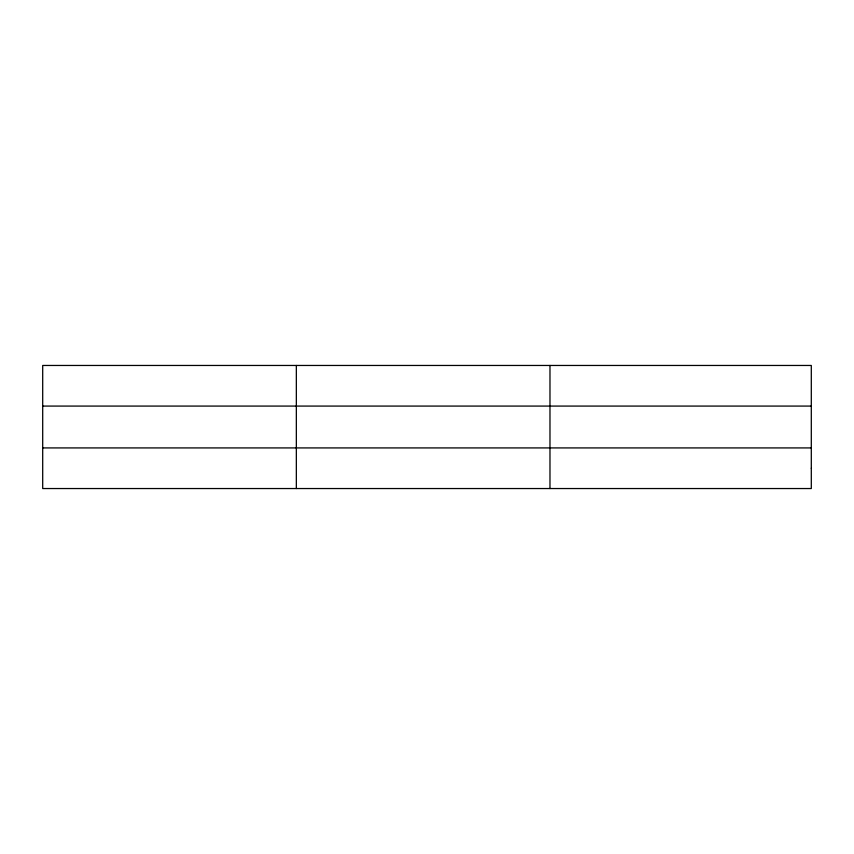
<?xml version="1.0" encoding="UTF-8"?>
<svg xmlns="http://www.w3.org/2000/svg" width="854" height="854" viewBox="0 0 854 854"><rect width="100%" height="100%" fill="white"/><g stroke="black" fill="none" stroke-linecap="round" stroke-linejoin="round"><path stroke-width="1.28" d="M296.338 365.459L296.338 488.541M549.976 365.459L549.976 488.541M42.7 406.077L811.3 406.077M42.7 447.923L811.3 447.923M811.3 468.238L811.3 488.541L42.7 488.541L42.7 365.459L811.3 365.459L811.3 468.238"/></g></svg>
